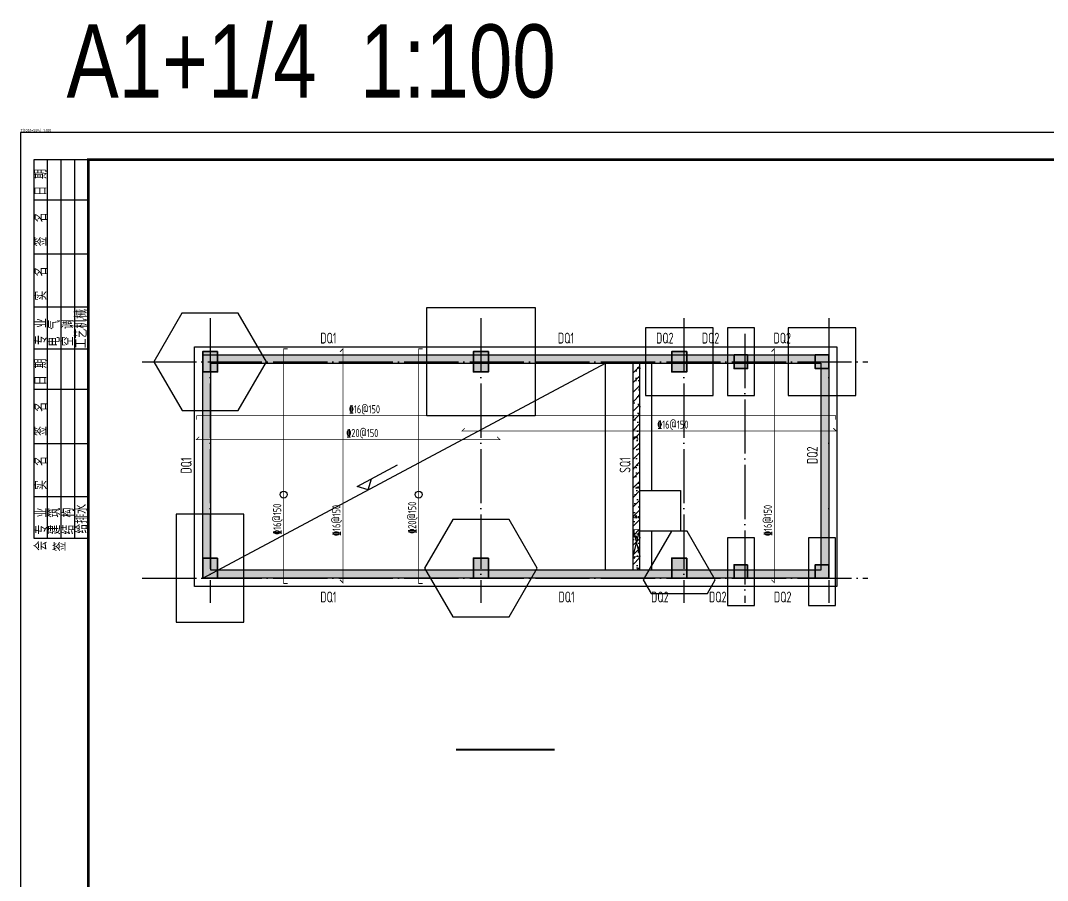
# Model space of a CAD drawing. Extents: x -695511 to 885008, y -751583 to -95266.
# Drawn here: x -560329 to -522403, y -368476 to -336708 of the extents above; entities that cross this region are included whole.
import ezdxf
from ezdxf.enums import TextEntityAlignment as Align

# ---------------------------------------------------------------- set-up
doc = ezdxf.new("R2010")
doc.units = 0
doc.header["$LTSCALE"] = 1000
doc.header["$MEASUREMENT"] = 0
doc.linetypes.add('DOTE', pattern=[2.42, 2, -0.2, 0.02, -0.2])
for name, color, linetype in [('14', 1, 'Continuous'), ('_0', 7, 'Continuous'), ('BASE', 2, 'Continuous'), ('CWALL', 6, 'Continuous'), ('DIM_ELEV', 3, 'Continuous'), ('DIM_SYMB', 3, 'Continuous'), ('DIM_消防', 3, 'Continuous'), ('DOTE', 1, 'Continuous'), ('FSK_FREIN', 2, 'Continuous'), ('FSK_FTEXT', 4, 'Continuous'), ('FSK_ZREIN', 1, 'Continuous'), ('link', 6, 'Continuous'), ('PUB_TEXT', 7, 'Continuous'), ('PUB_TITLE', 4, 'Continuous'), ('WALL', 4, 'Continuous'), ('填充', 8, 'Continuous'), ('构件外轮廓线', 7, 'Continuous'), ('柱填充', 8, 'Continuous')]:
    doc.layers.add(name, color=color, linetype=linetype)
doc.layers.add('_TSZ_PLOT_MARK', color=1, linetype='Continuous', plot=False)
doc.layers.add('砼柱', color=2, linetype='Continuous', lineweight=35)
doc.styles.add('_HZTXT', font='gs_txt.shx', dxfattribs={"width": 0.8, "bigfont": 'HZTXT.shx'})
doc.styles.add('_TSZ_PLOT_MARK', font='tssdeng.shx', dxfattribs={"width": 0.7, "bigfont": 'hztxt.shx'})
doc.styles.add('BW_Rein', font='Tssdeng.shx', dxfattribs={"width": 0.7, "bigfont": 'hztxt.shx'})
doc.styles.add('hztxt', font='romand_pkpm', dxfattribs={"bigfont": 'gbcbig'})
doc.styles.add('TSSD_Rein', font='Tssdeng.shx', dxfattribs={"width": 0.7, "bigfont": 'hztxt.shx'})

# ---------------------------------------------------------------- blocks, each defined once
blk = doc.blocks.new('A$C393D5F54')
at = {"layer": '14'}
for p, q in [((0, 446), (0, 14446)), ((0, 14446), (2000, 14446)), ((500, 446), (500, 14446)), ((1000, 446), (1000, 14446)), ((1500, 446), (1500, 14446)), ((2000, 446), (2000, 14446)), ((2000, 12946), (0, 12946)), ((2000, 10946), (0, 10946)), ((2000, 8990), (0, 8990)), ((2000, 7446), (0, 7446)), ((2000, 5946), (0, 5946)), ((2000, 3946), (0, 3946)), ((2000, 1990), (0, 1990)), ((2000, 446), (0, 446))]:
    blk.add_line(p, q, dxfattribs=at)
at = {"layer": '14', "style": 'hztxt', "width": 0.85}
for s, p in [('日 期', (462, 13105)), ('签  名', (466, 11238)), ('实  名', (466, 9238)), ('专 业', (472, 7598)), ('空 调', (1460, 7558)), ('工艺机械', (1953, 7471)), ('电 气', (957, 7540)), ('日 期', (462, 6105)), ('签  名', (466, 4238)), ('实  名', (466, 2238)), ('专 业', (480, 598)), ('建 筑', (967, 592)), ('结 构', (1470, 597)), ('给排水', (1970, 629)), ('会', (470, -3)), ('签', (1174, -27))]:
    blk.add_text(s, height=450, rotation=90, dxfattribs=at).set_placement(p)

msp = doc.modelspace()

# ---------------------------------------------------------------- hatches: boundary and pattern name
at = {"layer": '填充'}
h = msp.add_hatch(color=256, dxfattribs=at)
h.dxf.hatch_style = 1
h.paths.add_polyline_path([(-553052.5, -348939), (-553602.5, -348939), (-553602.5, -349689), (-553052.5, -349689)])
h = msp.add_hatch(color=256, dxfattribs=at)
h.dxf.hatch_style = 1
h.paths.add_polyline_path([(-543052.5, -348939), (-543602.5, -348939), (-543602.5, -349689), (-543052.5, -349689)])
h = msp.add_hatch(color=256, dxfattribs=at)
h.dxf.hatch_style = 1
h.paths.add_polyline_path([(-535727.5, -348939), (-536277.5, -348939), (-536277.5, -349689), (-535727.5, -349689)])
h = msp.add_hatch(color=256, dxfattribs=at)
h.dxf.hatch_style = 1
h.paths.add_polyline_path([(-533477.5, -349064), (-533977.5, -349064), (-533977.5, -349564), (-533477.5, -349564)])
h = msp.add_hatch(color=256, dxfattribs=at)
h.dxf.hatch_style = 1
h.paths.add_polyline_path([(-530477.5, -349064), (-530977.5, -349064), (-530977.5, -349564), (-530477.5, -349564)])
h = msp.add_hatch(color=256, dxfattribs=at)
h.dxf.hatch_style = 1
h.paths.add_polyline_path([(-553052.5, -356564), (-553602.5, -356564), (-553602.5, -357314), (-553052.5, -357314)])
h = msp.add_hatch(color=256, dxfattribs=at)
h.dxf.hatch_style = 1
h.paths.add_polyline_path([(-543052.5, -356564), (-543602.5, -356564), (-543602.5, -357314), (-543052.5, -357314)])
h = msp.add_hatch(color=256, dxfattribs=at)
h.dxf.hatch_style = 1
h.paths.add_polyline_path([(-535727.5, -356564), (-536277.5, -356564), (-536277.5, -357314), (-535727.5, -357314)])
h = msp.add_hatch(color=256, dxfattribs=at)
h.dxf.hatch_style = 1
h.paths.add_polyline_path([(-533475.3, -356814), (-533975.3, -356814), (-533975.3, -357314), (-533475.3, -357314)])
h = msp.add_hatch(color=256, dxfattribs=at)
h.dxf.hatch_style = 1
h.paths.add_polyline_path([(-530477.5, -356814), (-530977.5, -356814), (-530977.5, -357314), (-530477.5, -357314)])
at = {"layer": '柱填充'}
h = msp.add_hatch(dxfattribs=at)
h.set_pattern_fill('钢筋混凝土', color=256, scale=100)
h.set_pattern_definition([(45, (-448968.98, 494901.55), (-176.776695, 176.776695), []), (50, (-448969, 494901.55), (717.2602, -62.75213), [75, -825]), (355, (-448969, 494901.55), (-138.75133, 752.19213), [60, -660]), (100.4514, (-448909.2, 494896.3), (578.5094, 689.43954), [63.7402, -701.1421]), (46.1842, (-448969, 495101.55), (1067.24105, -165.519), [112.5, -1237.5]), (96.6356, (-448880, 495087.8), (934.6627, 974.1179), [95.6103, -1051.713]), (351.1842, (-448969, 495101.5), (934.662, 974.1186), [90, -990]), (21, (-448869, 495051.55), (596.90705, -402.6189), [75, -825]), (326, (-448869, 495051.55), (243.31533, 725.15005), [60, -660]), (71.4514, (-448819.24, 495018), (840.22263, 322.5305), [63.7402, -701.1421]), (37.5, (-448968.98, 494901.55), (12.159855, 332.89385), [0, -652, 0, -670, 0, -662.5]), (7.5, (-448968.98, 494901.55), (263.06954, 394.41171), [0, -382, 0, -637, 0, -252.5]), (327.5, (-449191.98, 494901.55), (533.82244, -22.55487), [0, -250, 0, -780, 0, -1035]), (317.5, (-449292, 494901.55), (583.18617, 100.10498), [0, -325, 0, -518, 0, -735])])
h.paths.add_polyline_path([(-553602.5, -349064), (-553602.5, -357314), (-530477.5, -357314), (-530477.5, -349064)])
h.paths.add_polyline_path([(-530777.5, -349364), (-530777.5, -357014), (-553302.5, -357014), (-553302.5, -349364)], flags=16)
h.paths.add_polyline_path([(-537452.5, -357014), (-537452.5, -349364), (-537702.5, -349364), (-537702.5, -357014)], flags=0)
h = msp.add_hatch(dxfattribs=at)
h.set_pattern_fill('钢筋混凝土', color=256, scale=100)
h.set_pattern_definition([(45, (-448968.98, 494901.55), (-176.776695, 176.776695), []), (50, (-448969, 494901.55), (717.2602, -62.75213), [75, -825]), (355, (-448969, 494901.55), (-138.75133, 752.19213), [60, -660]), (100.4514, (-448909.2, 494896.3), (578.5094, 689.43954), [63.7402, -701.1421]), (46.1842, (-448969, 495101.55), (1067.24105, -165.519), [112.5, -1237.5]), (96.6356, (-448880, 495087.8), (934.6627, 974.1179), [95.6103, -1051.713]), (351.1842, (-448969, 495101.5), (934.662, 974.1186), [90, -990]), (21, (-448869, 495051.55), (596.90705, -402.6189), [75, -825]), (326, (-448869, 495051.55), (243.31533, 725.15005), [60, -660]), (71.4514, (-448819.24, 495018), (840.22263, 322.5305), [63.7402, -701.1421]), (37.5, (-448968.98, 494901.55), (12.159855, 332.89385), [0, -652, 0, -670, 0, -662.5]), (7.5, (-448968.98, 494901.55), (263.06954, 394.41171), [0, -382, 0, -637, 0, -252.5]), (327.5, (-449191.98, 494901.55), (533.82244, -22.55487), [0, -250, 0, -780, 0, -1035]), (317.5, (-449292, 494901.55), (583.18617, 100.10498), [0, -325, 0, -518, 0, -735])])
h.paths.add_polyline_path([(-537452.5, -357014), (-537452.5, -349364), (-537702.5, -349364), (-537702.5, -357014)])

# ---------------------------------------------------------------- linework, layer by layer
for p, q in [((-537027.5, -349364), (-537027.5, -354072.9)), ((-537027.5, -355572.9), (-537027.5, -357014))]:
    msp.add_line(p, q)
at = {"layer": '_0'}
for p, q in [((-538727.5, -357014), (-538727.5, -349364)), ((-537702.5, -355514), (-537452.5, -356514)), ((-537702.5, -356514), (-537452.5, -355514))]:
    msp.add_line(p, q, dxfattribs=at)
msp.add_lwpolyline([(-537452.5, -354072.9), (-535952.5, -354072.9), (-535952.5, -355572.9), (-537452.5, -355572.9)], close=True, dxfattribs=at)
at = {"layer": '_TSZ_PLOT_MARK'}
msp.add_lwpolyline([(-560329.4, -400243.8), (-455229.4, -400243.8), (-455229.4, -340843.8), (-560329.4, -340843.8)], close=True, dxfattribs=at)
at = {"layer": 'BASE', "color": 8}
for points in [[(-545327.4, -347314.1), (-541327.4, -347314.1), (-541327.4, -351314), (-545327.5, -351314)], [(-554366.3, -347514.9), (-555404.6, -349313.9), (-554366.1, -351112.8), (-552288.9, -351112.8), (-551250.1, -349314), (-552288.8, -347514.9)], [(-534752.5, -350564), (-534752.5, -348064), (-537252.5, -348064), (-537252.5, -350564)], [(-529477.5, -350564), (-529477.5, -348064), (-531977.5, -348064), (-531977.5, -350564)], [(-554577.5, -358939), (-552077.5, -358939), (-552077.5, -354939), (-554577.5, -354939)], [(-544366.3, -355139.9), (-545404.6, -356938.9), (-544366.1, -358737.8), (-542288.9, -358737.8), (-541250.1, -356939), (-542288.8, -355139.9)], [(-536291.2, -355572.9), (-537329.8, -357372), (-537041.2, -357872), (-534963.8, -357872), (-534675.1, -357372), (-535713.8, -355572.9)]]:
    msp.add_lwpolyline(points, close=True, dxfattribs=at)
for points in [[(-533225.5, -348064), (-534225.5, -348064), (-534225.5, -350564), (-533225.5, -350564), (-533225.5, -348064)], [(-533225.3, -355814), (-534225.3, -355814), (-534225.3, -358314), (-533225.3, -358314), (-533225.3, -355814)], [(-530227.5, -355814), (-531227.5, -355814), (-531227.5, -358314), (-530227.5, -358314), (-530227.5, -355814)]]:
    msp.add_lwpolyline(points, dxfattribs=at)
at = {"layer": 'CWALL', "color": 2}
msp.add_lwpolyline([(-553902.5, -348764), (-530177.5, -348764), (-530177.5, -357614), (-553902.5, -357614)], close=True, dxfattribs=at)
at = {"layer": 'DIM_ELEV'}
for p, q in [((-547894.9, -353923.4), (-546403.1, -353126.1)), ((-547488.9, -354046.5), (-547365.8, -353640.6)), ((-547488.9, -354046.5), (-547894.9, -353923.4))]:
    msp.add_line(p, q, dxfattribs=at)
at = {"layer": 'DIM_SYMB', "const_width": 70}
msp.add_lwpolyline([(-544243.2, -363641.2), (-540600.9, -363641.2)], dxfattribs=at)
at = {"layer": 'DIM_消防', "color": 4, "const_width": 30}
msp.add_lwpolyline([(-537452.5, -356514), (-537452.5, -355514), (-537702.5, -355514), (-537702.5, -356514)], close=True, dxfattribs=at)
at = {"layer": 'DOTE', "linetype": 'DOTE'}
for p, q in [((-553327.5, -347700), (-553327.5, -358214)), ((-543327.5, -347700), (-543327.5, -358214)), ((-535827.5, -347700), (-535827.5, -358214)), ((-530477.5, -347700), (-530477.5, -358214)), ((-533575.3, -348285), (-533575.3, -358214)), ((-555836.6, -349314), (-529034, -349314)), ((-555836.6, -357314), (-529034, -357314))]:
    msp.add_line(p, q, dxfattribs=at)
at = {"layer": 'FSK_FREIN', "const_width": 30}
for points in [[(-550461.1, -357507.3), (-550611.1, -357507.3), (-550611.1, -348834.4), (-550461.1, -348834.4)], [(-545475.1, -357507.3), (-545625.1, -357507.3), (-545625.1, -348834.4), (-545475.1, -348834.4)], [(-553826.2, -351457.3), (-553826.2, -351307.3), (-530223.3, -351307.3), (-530223.3, -351457.3)]]:
    msp.add_lwpolyline(points, dxfattribs=at)
at = {"layer": 'FSK_ZREIN', "const_width": 30}
for points in [[(-548528.9, -357370.7), (-548422.8, -357476.8), (-548422.8, -348838.6), (-548528.9, -348944.7)], [(-532596.7, -357370.7), (-532490.6, -357476.8), (-532490.6, -348838.6), (-532596.7, -348944.7)], [(-543921.1, -351768), (-544027.2, -351874.1), (-530206.7, -351874.1), (-530312.8, -351768)], [(-553727.1, -352082.5), (-553833.2, -352188.6), (-542627.5, -352188.6), (-542733.5, -352082.5)]]:
    msp.add_lwpolyline(points, dxfattribs=at)
at = {"layer": 'link'}
for centre in [(-550611.1, -354219.6), (-545625.1, -354219.6)]:
    msp.add_circle(centre, 128, dxfattribs=at)
at = {"layer": 'PUB_TITLE'}
msp.add_lwpolyline([(-560329.4, -400243.8), (-455229.4, -400243.8), (-455229.4, -340843.8), (-560329.4, -340843.8)], close=True, dxfattribs=at)
at = {"layer": 'PUB_TITLE', "const_width": 100}
msp.add_lwpolyline([(-557829.4, -399243.8), (-456229.4, -399243.8), (-456229.4, -341843.8), (-557829.4, -341843.8)], close=True, dxfattribs=at)
at = {"layer": 'WALL', "color": 6}
for p, q in [((-537702.5, -357014), (-537702.5, -349364)), ((-537452.5, -357014), (-537452.5, -349364))]:
    msp.add_line(p, q, dxfattribs=at)
for points in [[(-553602.5, -349064), (-530477.5, -349064), (-530477.5, -357314), (-553602.5, -357314)], [(-553302.5, -349364), (-530777.5, -349364), (-530777.5, -357014), (-553302.5, -357014)]]:
    msp.add_lwpolyline(points, close=True, dxfattribs=at)
at = {"layer": '构件外轮廓线'}
msp.add_lwpolyline([(-553602.5, -357314), (-538727.5, -349364)], dxfattribs=at)
at = {"layer": '砼柱', "lineweight": 35}
for points in [[(-553052.5, -348939), (-553602.5, -348939), (-553602.5, -349689), (-553052.5, -349689)], [(-543052.5, -348939), (-543602.5, -348939), (-543602.5, -349689), (-543052.5, -349689)], [(-535727.5, -348939), (-536277.5, -348939), (-536277.5, -349689), (-535727.5, -349689)], [(-533477.5, -349064), (-533977.5, -349064), (-533977.5, -349564), (-533477.5, -349564)], [(-530477.5, -349064), (-530977.5, -349064), (-530977.5, -349564), (-530477.5, -349564)], [(-553052.5, -356564), (-553602.5, -356564), (-553602.5, -357314), (-553052.5, -357314)], [(-543052.5, -356564), (-543602.5, -356564), (-543602.5, -357314), (-543052.5, -357314)], [(-535727.5, -356564), (-536277.5, -356564), (-536277.5, -357314), (-535727.5, -357314)], [(-533475.3, -356814), (-533975.3, -356814), (-533975.3, -357314), (-533475.3, -357314)], [(-530477.5, -356814), (-530977.5, -356814), (-530977.5, -357314), (-530477.5, -357314)]]:
    msp.add_lwpolyline(points, close=True, dxfattribs=at)

# ---------------------------------------------------------------- block references
at = {"layer": '14', "color": 6}
msp.add_blockref('A$C393D5F54', (-559829.4, -356289.4), dxfattribs=at)

# ---------------------------------------------------------------- texts
at = {"layer": '_TSZ_PLOT_MARK', "style": '_TSZ_PLOT_MARK'}
msp.add_text('T(1051*594)_1:100', height=100, dxfattribs=at).set_placement((-560329.4, -340843.8), align=Align.BOTTOM_LEFT)
at = {"layer": 'FSK_FTEXT', "color": 30, "style": 'BW_Rein', "width": 0.7}
for s, p in [('%%13216@150', (-547626.3, -351217.3)), ('%%13216@150', (-536238.8, -351784.1)), ('%%13220@150', (-547703.8, -352098.6))]:
    msp.add_text(s, height=300, dxfattribs=at).set_placement(p, align=Align.CENTER)
for s, p in [('%%13220@150', (-545715.1, -355074.6)), ('%%13216@150', (-550701.1, -355129.6)), ('%%13216@150', (-548512.8, -355174.6)), ('%%13216@150', (-532580.6, -355174.6))]:
    msp.add_text(s, height=300, rotation=90, dxfattribs=at).set_placement(p, align=Align.CENTER)
at = {"layer": 'PUB_TEXT', "style": '_HZTXT', "width": 0.8}
msp.add_text('A1+1/4  1:100', height=2700, dxfattribs=at).set_placement((-558628.7, -339552.1))
at = {"layer": 'PUB_TEXT', "color": 6, "style": 'TSSD_Rein', "width": 0.7}
for s, rotation, p in [('DQ1', 359.99997, (-549257.6, -348639.9)), ('DQ1', 359.99997, (-540483.1, -348639.9)), ('DQ2', 359.99997, (-536857.1, -348639.9)), ('DQ2', 359.99997, (-535168.1, -348639.9)), ('DQ2', 359.99997, (-532519.6, -348639.9)), ('DQ2', 89.99997, (-530887.2, -353092.1)), ('DQ1', 89.99997, (-554012.2, -353445.7)), ('SQ1', 89.99997, (-537801.7, -353416.7)), ('DQ1', 359.99997, (-549257.6, -358203.4)), ('DQ1', 359.99997, (-540463.1, -358203.4)), ('DQ2', 359.99997, (-537041.1, -358203.4)), ('DQ2', 359.99997, (-534902.6, -358203.4)), ('DQ2', 359.99997, (-532504.1, -358203.4))]:
    msp.add_text(s, height=400, rotation=rotation, dxfattribs=at).set_placement(p)

doc.saveas('drawing.dxf')
